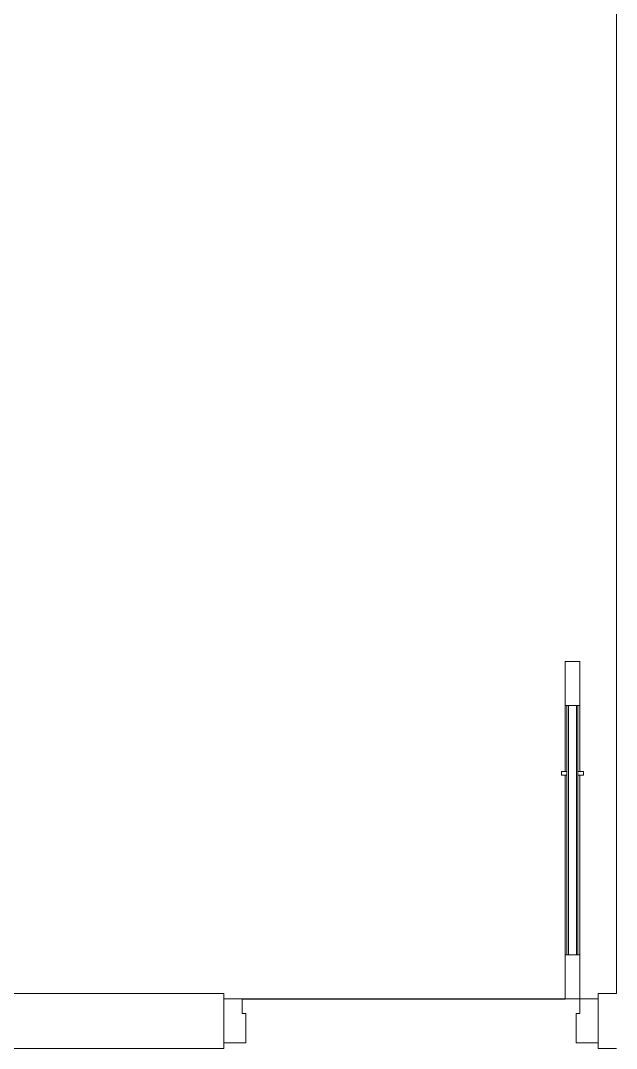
# Model space of a CAD drawing. Header units: metres. Extents: x 0 to 2861, y -1 to 1496.
# Drawn here: x 3.837 to 5.461, y 22.622 to 25.423 of the extents above; entities that cross this region are included whole.
import ezdxf

# ---------------------------------------------------------------- set-up
doc = ezdxf.new("R2010")
doc.units = ezdxf.units.M
doc.layers.add('ARS-KUSEN', color=25, linetype='Continuous', lineweight=9)
doc.layers.add('ARS_DINDING', color=1, linetype='Continuous', lineweight=15)
doc.layers.add('Default', color=18, linetype='Continuous')

msp = doc.modelspace()

# ---------------------------------------------------------------- linework, layer by layer
at = {"layer": 'ARS-KUSEN'}
for points in [[(5.3613, 23.5565), (5.3613, 23.6765), (5.3213, 23.6765), (5.3213, 23.5565)], [(5.3263, 23.3665), (5.3263, 23.3765), (5.3113, 23.3765), (5.3113, 23.3665)], [(5.3563, 23.3665), (5.3563, 23.3765), (5.3713, 23.3765), (5.3713, 23.3665)], [(5.3613, 22.7565), (5.3613, 22.8765), (5.3213, 22.8765), (5.3213, 22.7565)], [(4.3913, 22.7565), (4.4413, 22.7565), (4.4413, 22.7165), (4.4513, 22.7165), (4.4513, 22.6365), (4.3913, 22.6365)], [(5.4113, 22.7565), (5.3613, 22.7565), (5.3613, 22.7165), (5.3513, 22.7165), (5.3513, 22.6365), (5.4113, 22.6365)]]:
    msp.add_lwpolyline(points, close=True, dxfattribs=at)
at = {"layer": 'ARS-KUSEN', "color": 16}
for points in [[(5.3613, 23.3765), (5.3613, 23.5565), (5.3213, 23.5565), (5.3213, 23.3765)], [(5.3213, 23.3665), (5.3213, 22.8765), (5.3613, 22.8765), (5.3613, 23.3665)]]:
    msp.add_lwpolyline(points, dxfattribs=at)
at = {"layer": 'ARS-KUSEN'}
for points in [[(5.3263, 22.8765), (5.3263, 23.5565)], [(5.3303, 22.8765), (5.3303, 23.5565)], [(5.3523, 22.8765), (5.3523, 23.5565)], [(5.3563, 22.8765), (5.3563, 23.5565)]]:
    msp.add_lwpolyline(points, dxfattribs=at)
at = {"layer": 'ARS_DINDING', "color": 251}
for points in [[(5.4613, 22.7715), (5.4613, 26.7715)], [(0.1613, 22.6215), (4.3913, 22.6215), (4.3913, 22.7715), (0.1613, 22.7715)], [(5.4613, 22.7715), (5.4113, 22.7715), (5.4113, 22.6215), (5.4613, 22.6215)]]:
    msp.add_lwpolyline(points, dxfattribs=at)
at = {"layer": 'Default', "color": 2}
msp.add_lwpolyline([(4.4413, 22.7565), (5.3213, 22.7565)], dxfattribs=at)

doc.saveas('drawing.dxf')
